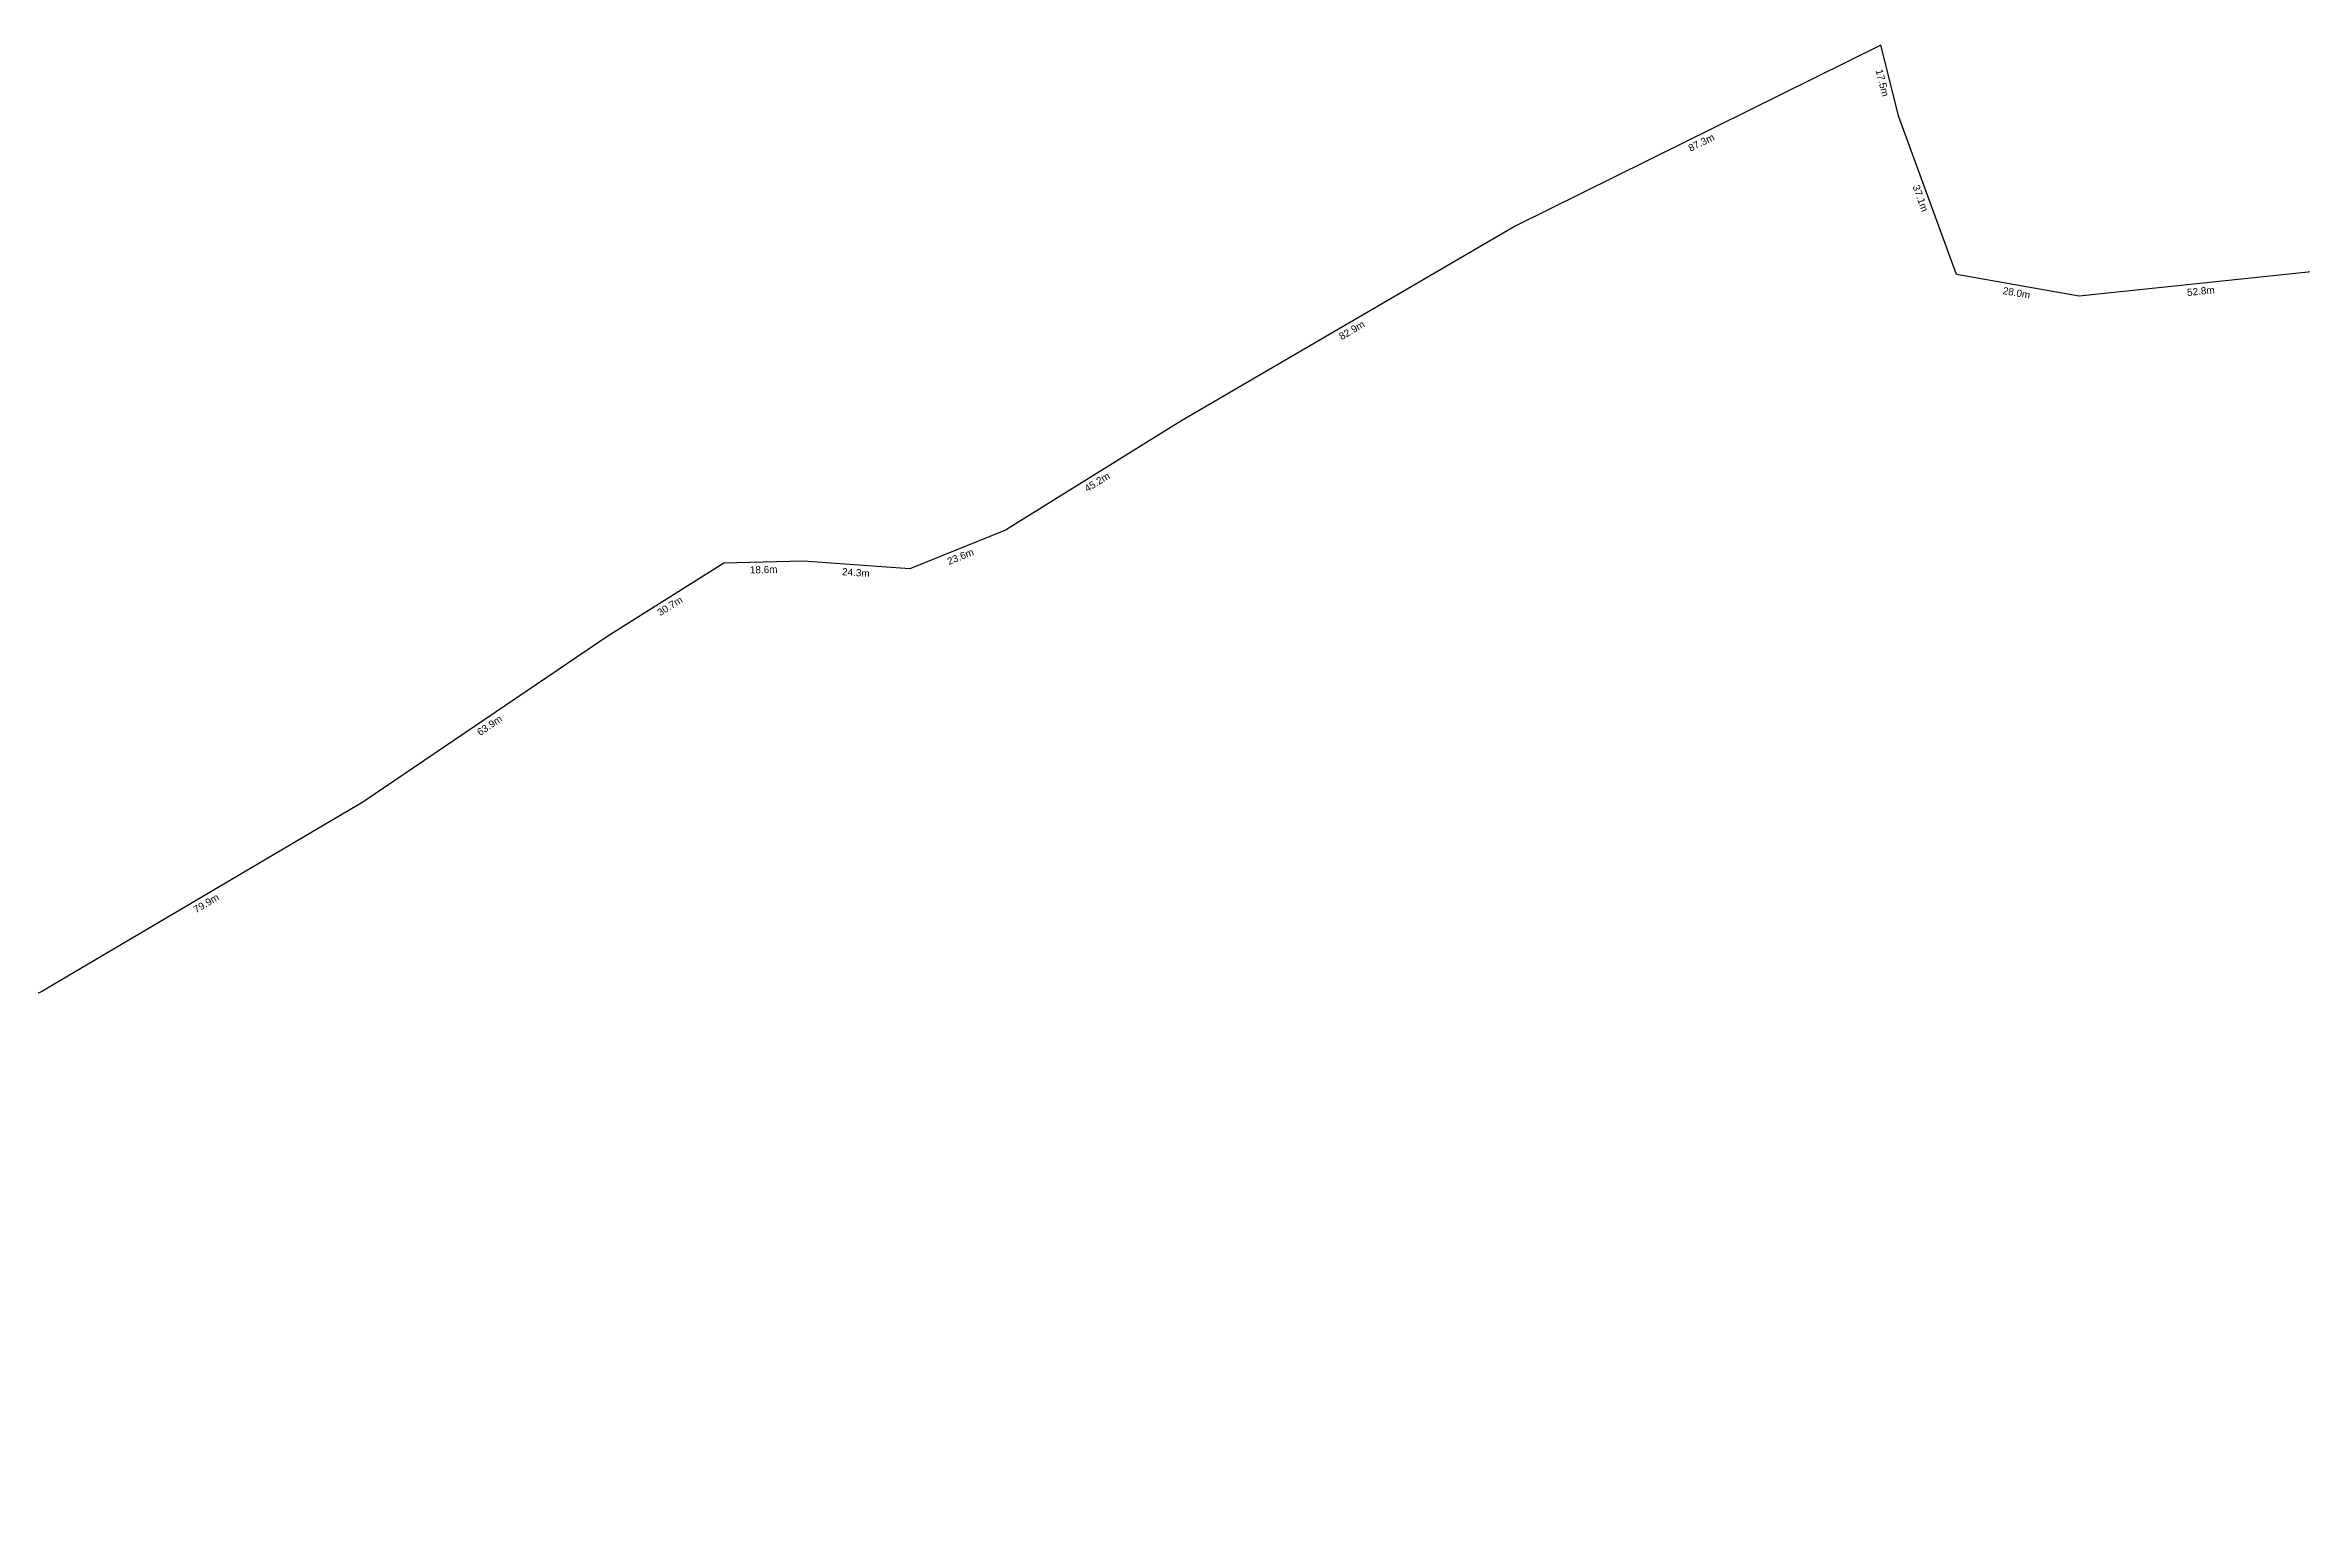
# Model space of a CAD drawing. Header units: metres. Extents: x 14035133 to 14038958, y 865282 to 868054.
# Drawn here: x 14035609.1 to 14036085, y 865898.9 to 866210.4 of the extents above; entities that cross this region are included whole.
import ezdxf
from ezdxf.enums import TextEntityAlignment as Align

# ---------------------------------------------------------------- set-up
doc = ezdxf.new("R2010")
doc.units = ezdxf.units.M
doc.header["$MEASUREMENT"] = 0
doc.layers.add('FEEDER_CABLES', color=6, linetype='CONTINUOUS')
doc.layers.add('SPAN', color=7, linetype='CONTINUOUS')
doc.styles.get("Standard").update_dxf_attribs({"font": 'arial.ttf'})

msp = doc.modelspace()

# ---------------------------------------------------------------- linework, layer by layer
at = {"layer": 'FEEDER_CABLES'}
msp.add_lwpolyline([(14036088.8, 866162.78), (14036037.85, 866157.49), (14036011.99, 866162.02), (14035999.82, 866195.26), (14035996.02, 866210.37), (14035918.95, 866172.21), (14035848.47, 866131.13), (14035811.5, 866108.16), (14035791.33, 866099.97), (14035768.88, 866101.64), (14035752.14, 866101.22), (14035727.71, 866085.8), (14035676.04, 866050.84), (14035608.41, 866010.92), (14035577.36, 865996.5), (14035558.42, 865991.99), (14035540.16, 865995.27), (14035523.32, 866005.55), (14035488.7, 866010.5), (14035449.49, 866006.79), (14035378.94, 865986.79), (14035242.38, 865975.62), (14035261.7, 865898.91)], dxfattribs=at)

# ---------------------------------------------------------------- texts
at = {"layer": 'SPAN', "color": 7}
for s, rotation, p in [('17.5m', 284.13, (14035996.37, 866202.43)), ('87.3m', 26.34, (14035958.19, 866189.86)), ('37.1m', 290.11, (14036004.4, 866178.09)), ('28.0m', 350.06, (14036024.64, 866158.18)), ('52.8m', 5.93, (14036063.49, 866158.54)), ('82.9m', 30.24, (14035884.52, 866150.29)), ('45.2m', 31.85, (14035830.83, 866118.28)), ('18.6m', 1.43, (14035760.55, 866099.83)), ('23.6m', 22.1, (14035802.02, 866102.58)), ('24.3m', 355.74, (14035779.99, 866099.21)), ('30.7m', 32.27, (14035740.78, 866092.16)), ('63.9m', 34.08, (14035702.77, 866067)), ('79.9m', 30.56, (14035643.04, 866029.5))]:
    msp.add_text(s, height=1.5, rotation=rotation, dxfattribs=at).set_placement(p, align=Align.MIDDLE_CENTER)

doc.saveas('drawing.dxf')
